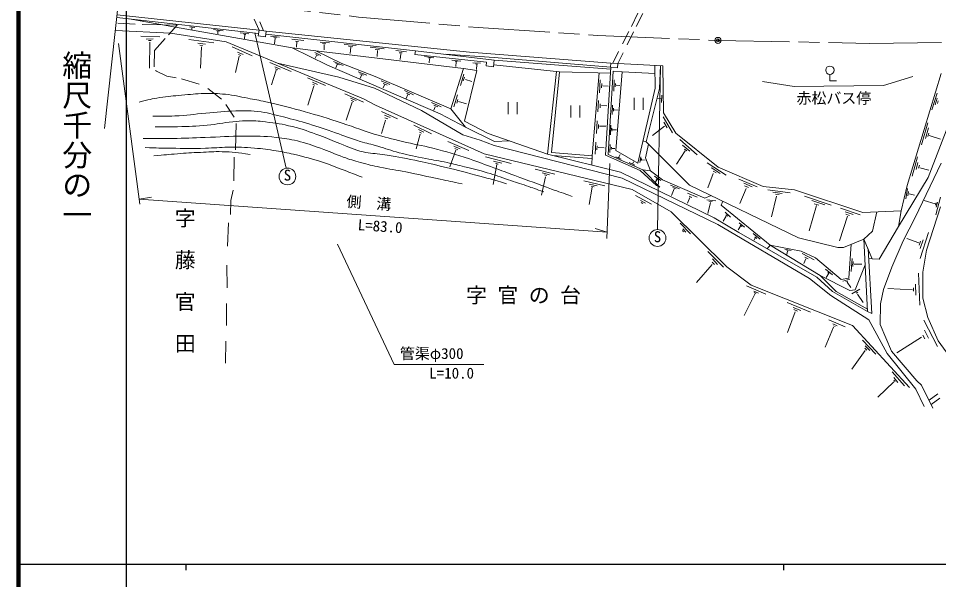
# Model space of a CAD drawing. Units: millimetres, scale not verified. Extents: x 40000 to 680000, y 20000 to 380000.
# Drawn here: x 40000 to 193922, y 202409 to 296352 of the extents above; entities that cross this region are included whole.
import ezdxf
from ezdxf.enums import TextEntityAlignment as Align

# ---------------------------------------------------------------- set-up
doc = ezdxf.new("R2010")
doc.units = ezdxf.units.MM
doc.header["$LTSCALE"] = 1000
doc.header["$PDMODE"] = 32
doc.header["$PDSIZE"] = 500
doc.linetypes.add('CHAIN', pattern=[18.5, 12, -1.5, 3.5, -1.5])
for name, color, linetype, lineweight in [('M-BGD', 7, 'Continuous', 13), ('M-BMK', 2, 'CHAIN', 13), ('M-BMK-SRVR', 3, 'Continuous', 13), ('M-STR-HTXT', 7, 'Continuous', 13), ('M-TTL', 2, 'Continuous', 140), ('M-TTL-BAND', 7, 'Continuous', 25)]:
    doc.layers.add(name, color=color, linetype=linetype, lineweight=lineweight)
doc.styles.add('@ＭＳ ゴシック', font='')
doc.styles.add('ＭＳ ゴシック', font='')
doc.styles.get('@ＭＳ ゴシック').set_extended_font_data('@MS Gothic')
doc.styles.get('ＭＳ ゴシック').set_extended_font_data('MS Gothic')

msp = doc.modelspace()

# ---------------------------------------------------------------- linework, layer by layer
at = {"layer": 'M-BGD'}
for p, q in [((142526, 295015), (143629, 297199)), ((143340, 294969), (144445, 297196)), ((80177, 293836), (56463, 296496)), ((56510, 296920), (80246, 294371)), ((59530, 295379), (56648, 295535)), ((66265, 294879), (58511, 296266)), ((79443, 296215), (80246, 294371)), ((80361, 295789), (80997, 294275)), ((65432, 293866), (56224, 294327)), ((64169, 295270), (60689, 295322)), ((66576, 295220), (64169, 295270)), ((66576, 295220), (65125, 293625)), ((66265, 294879), (85795, 291432)), ((68614, 294951), (69493, 294833)), ((69036, 294791), (68995, 294500)), ((72648, 294466), (74260, 294281)), ((73190, 294247), (73639, 294204)), ((73386, 294164), (73346, 293792)), ((80123, 293406), (80246, 294371)), ((80246, 294371), (81453, 294217)), ((81453, 294217), (81330, 293252)), ((81453, 294217), (115457, 290697)), ((141037, 292067), (142106, 294184)), ((141816, 291899), (142899, 294080)), ((60454, 293354), (63648, 293276)), ((61389, 292902), (62526, 292918)), ((61763, 292638), (62214, 292638)), ((64533, 292970), (62757, 290976)), ((74778, 292441), (65432, 293866)), ((68522, 292832), (72676, 292281)), ((77078, 293960), (78559, 293789)), ((77705, 293701), (78029, 293669)), ((77876, 293632), (77793, 292944)), ((84816, 271281), (79524, 293909)), ((81330, 293252), (80123, 293406)), ((81388, 293708), (106413, 290940)), ((82167, 293384), (83662, 293218)), ((82748, 293144), (83182, 293084)), ((82974, 293038), (82822, 292092)), ((85721, 292867), (87770, 292636)), ((86376, 292534), (86866, 292488)), ((86568, 292462), (86519, 291537)), ((61965, 292373), (61934, 288042)), ((62757, 290976), (62710, 288219)), ((70038, 292198), (71305, 292022)), ((70339, 291845), (70838, 291773)), ((70620, 291565), (70485, 288039)), ((83354, 288834), (74778, 292441)), ((75737, 291564), (79081, 290068)), ((91715, 288548), (85795, 291432)), ((85795, 291432), (89728, 290947)), ((89728, 290947), (94108, 288825)), ((114431, 287944), (89728, 290947)), ((90453, 292381), (92011, 292235)), ((90861, 292125), (91436, 292076)), ((91152, 291972), (91131, 291072)), ((94496, 291993), (96497, 291792)), ((95230, 291675), (95923, 291612)), ((95590, 291543), (95521, 290470)), ((98858, 291522), (101205, 291245)), ((99696, 291155), (100416, 291093)), ((100077, 290989), (100015, 289971)), ((103116, 290968), (104924, 290754)), ((106338, 290331), (106413, 290940)), ((106413, 290940), (119584, 289370)), ((76941, 290027), (76297, 287316)), ((76661, 290712), (77616, 290297)), ((76806, 290318), (77211, 290151)), ((89568, 290624), (90574, 290154)), ((89886, 290144), (89665, 289701)), ((89748, 290311), (90126, 290135)), ((103684, 290608), (104169, 290560)), ((103947, 290428), (103878, 289480)), ((118278, 289001), (106338, 290331)), ((107917, 289951), (109473, 289766)), ((108611, 289723), (108922, 289677)), ((108748, 289558), (108711, 288907)), ((111453, 290339), (119568, 289788)), ((115457, 290697), (139116, 288873)), ((119568, 289788), (139093, 288162)), ((139411, 288850), (140405, 290817)), ((140271, 288784), (141175, 290607)), ((82037, 288943), (85603, 287448)), ((82875, 288230), (83761, 287877)), ((82958, 287884), (83394, 287739)), ((93574, 286529), (83354, 288834)), ((97739, 282882), (83354, 288834)), ((110559, 280356), (91715, 288548)), ((92725, 289147), (94318, 288460)), ((93330, 288607), (93099, 288095)), ((93122, 288801), (93671, 288556)), ((94108, 288825), (99655, 286629)), ((114431, 287944), (112325, 281240)), ((112501, 289362), (114006, 289215)), ((113052, 289169), (113400, 289135)), ((113234, 289079), (113169, 288325)), ((116674, 287612), (114431, 287944)), ((116034, 288939), (117294, 288838)), ((116468, 288718), (116805, 288695)), ((116666, 288625), (116602, 287794)), ((118227, 288433), (118278, 289001)), ((119492, 288248), (118227, 288433)), ((119584, 289370), (119492, 288248)), ((119518, 288573), (130527, 287415)), ((139076, 287868), (119584, 289370)), ((138195, 273458), (139093, 288162)), ((139061, 288165), (139116, 288873)), ((140216, 288076), (139061, 288165)), ((139116, 288873), (140271, 288784)), ((140271, 288784), (140216, 288076)), ((140271, 288784), (147768, 288428)), ((146481, 288489), (146494, 284666)), ((146926, 260988), (147394, 288446)), ((147247, 284624), (147394, 288446)), ((147768, 288428), (147882, 280559)), ((62913, 287642), (63115, 287502)), ((63115, 287502), (64844, 286661)), ((64844, 286661), (66387, 286427)), ((83124, 287662), (82363, 285232)), ((88351, 286379), (91373, 285133)), ((99556, 284675), (93574, 286529)), ((96834, 287433), (98281, 286845)), ((97131, 287066), (97727, 286831)), ((97408, 286865), (97187, 286311)), ((112325, 281240), (99655, 286629)), ((114512, 287015), (113923, 285124)), ((114620, 286528), (114422, 285877)), ((114624, 279172), (116674, 287612)), ((128480, 273610), (130000, 287470)), ((130527, 287415), (129188, 273926)), ((130527, 287415), (139032, 287158)), ((137130, 287215), (135959, 273365)), ((139476, 287513), (138647, 273565)), ((141020, 287423), (139476, 287513)), ((139914, 274213), (141020, 287423)), ((141020, 287423), (146486, 287132)), ((175750, 286971), (175750, 285922)), ((184679, 285094), (189633, 286637)), ((194350, 287107), (188652, 268406)), ((67275, 286225), (70219, 285321)), ((89390, 284998), (88424, 281840)), ((89182, 285683), (90044, 285288)), ((89234, 285299), (89608, 285153)), ((100654, 285893), (102122, 285262)), ((101249, 285242), (101021, 284715)), ((101028, 285470), (101658, 285186)), ((114777, 286135), (115871, 285812)), ((137334, 286086), (137209, 283891)), ((137590, 285476), (137556, 284749)), ((137750, 285082), (138670, 285019)), ((139669, 286070), (139600, 284145)), ((139870, 285426), (139847, 284881)), ((139990, 285177), (140618, 285140)), ((164473, 285780), (169770, 284939)), ((169770, 284939), (184679, 285094)), ((175750, 285922), (176850, 285922)), ((71699, 284620), (73958, 282844)), ((94603, 283699), (97750, 282349)), ((99556, 284675), (107419, 280910)), ((104594, 284265), (106075, 283568)), ((105138, 283592), (104871, 282922)), ((104926, 283813), (105457, 283568)), ((113458, 283565), (112855, 281529)), ((146494, 284666), (143601, 272118)), ((145011, 275669), (147247, 284624)), ((147620, 283481), (147560, 282263)), ((193668, 283853), (192806, 281018)), ((74674, 281941), (76092, 279806)), ((95808, 282308), (94842, 279306)), ((95569, 283003), (96504, 282598)), ((95642, 282630), (96099, 282432)), ((99749, 281838), (97739, 282882)), ((117904, 273702), (99749, 281838)), ((109116, 282296), (110729, 281562)), ((109504, 281852), (110141, 281569)), ((113499, 282801), (113329, 282155)), ((113601, 282427), (114939, 282058)), ((121911, 282323), (121911, 280323)), ((123411, 280323), (123411, 282323)), ((132401, 281771), (132401, 279771)), ((133901, 279771), (133901, 281771)), ((137054, 282580), (136929, 280683)), ((137338, 282068), (137317, 281362)), ((137538, 281756), (138452, 281715)), ((139361, 281834), (139320, 280248)), ((143024, 283054), (143024, 281054)), ((144524, 281054), (144524, 283054)), ((147505, 282881), (146946, 282923)), ((193685, 282980), (193339, 281872)), ((193851, 282546), (193731, 282103)), ((100740, 280789), (103409, 279553)), ((101238, 280145), (102173, 279750)), ((107419, 280910), (114326, 276865)), ((109691, 281569), (109490, 280980)), ((114766, 278166), (110559, 280356)), ((112325, 281240), (114766, 278166)), ((139570, 281345), (139546, 280847)), ((139656, 281053), (140318, 281016)), ((147882, 280559), (149980, 277156)), ((76450, 278747), (76326, 274369)), ((101405, 279314), (100740, 277091)), ((101290, 279698), (101810, 279522)), ((118581, 277074), (114624, 279172)), ((136797, 279193), (136707, 277102)), ((147853, 279870), (149417, 277190)), ((147936, 278991), (148510, 278056)), ((192123, 278842), (191063, 275186)), ((192193, 269704), (195745, 278993)), ((106161, 278462), (109111, 277039)), ((106909, 277746), (107802, 277320)), ((107086, 277299), (107428, 277154)), ((114766, 278166), (119657, 275719)), ((128480, 273610), (118581, 277074)), ((137053, 278577), (137039, 277933)), ((137226, 278314), (138265, 278286)), ((139114, 278465), (139052, 276880)), ((139287, 277987), (139265, 277498)), ((139364, 277722), (140025, 277673)), ((148047, 278298), (146066, 276768)), ((149980, 277156), (157068, 271423)), ((192255, 278059), (191711, 276268)), ((192265, 277135), (192099, 276568)), ((107200, 276956), (106514, 274526)), ((111808, 275755), (115360, 274212)), ((114326, 276865), (117244, 275951)), ((117244, 275951), (119589, 275072)), ((119657, 275719), (122119, 275836)), ((136575, 275610), (136464, 273634)), ((145011, 275669), (144463, 275856)), ((152241, 268433), (145011, 275669)), ((150624, 276100), (153553, 273517)), ((192362, 276725), (194217, 276124)), ((113150, 274289), (112189, 271497)), ((112831, 274946), (112956, 274898)), ((112956, 274898), (113897, 274517)), ((112983, 274545), (113503, 274330)), ((119589, 275072), (140987, 269607)), ((136792, 275047), (136760, 274331)), ((136967, 274724), (137969, 274678)), ((139004, 275234), (138953, 273914)), ((139184, 274805), (139179, 274431)), ((139304, 274588), (139756, 274574)), ((143601, 272118), (139914, 274213)), ((144888, 272988), (145379, 275301)), ((151524, 274189), (150056, 271946)), ((151102, 275144), (152334, 274127)), ((151434, 274459), (151808, 274161)), ((76108, 273139), (76014, 269162)), ((142638, 267705), (117904, 273702)), ((118156, 273179), (122409, 272042)), ((119490, 272478), (120840, 272115)), ((140696, 270593), (128480, 273610)), ((129188, 273926), (135959, 273365)), ((135940, 272886), (129407, 273381)), ((135959, 273365), (135895, 271779)), ((144018, 270882), (138195, 273458)), ((138647, 273565), (144442, 271016)), ((139930, 273180), (140798, 272788)), ((140346, 273139), (140530, 273056)), ((140452, 273143), (140673, 273577)), ((144099, 273153), (143933, 272230)), ((144205, 272894), (144150, 272548)), ((144284, 272691), (144838, 272645)), ((145714, 270854), (144888, 272988)), ((190375, 273199), (189482, 269969)), ((120020, 271872), (119427, 268546)), ((119826, 272094), (120251, 271969)), ((126463, 271107), (129731, 270262)), ((142169, 272206), (143101, 271768)), ((142769, 272059), (142912, 272322)), ((144442, 271016), (147317, 268098)), ((145714, 270854), (144442, 271016)), ((155195, 272158), (158373, 270123)), ((155870, 271338), (156026, 271265)), ((156026, 271265), (157395, 270405)), ((157068, 271423), (164577, 268230)), ((189988, 263031), (194360, 272091)), ((190471, 272256), (190157, 271065)), ((190716, 271776), (190545, 271259)), ((190803, 271338), (192262, 270936)), ((128145, 269833), (127474, 266738)), ((127626, 270504), (128859, 270179)), ((127979, 270151), (128415, 270026)), ((156400, 262965), (140696, 270593)), ((140987, 269607), (157015, 261859)), ((146749, 268374), (144018, 270882)), ((147739, 269343), (145714, 270854)), ((146392, 269923), (147472, 269217)), ((146669, 269522), (146953, 269342)), ((156213, 270414), (155341, 267983)), ((156213, 270798), (156327, 270725)), ((156327, 270725), (156722, 270517)), ((160528, 269442), (163561, 268155)), ((187237, 261524), (192193, 269704)), ((134559, 269142), (138111, 268332)), ((135447, 268607), (136809, 268303)), ((135983, 268090), (135470, 265216)), ((135789, 268266), (136324, 268137)), ((146766, 269342), (146558, 269016)), ((147317, 268098), (146749, 268374)), ((154806, 266274), (147739, 269343)), ((149092, 268462), (150581, 267805)), ((149681, 267832), (149240, 266724)), ((149480, 268040), (150027, 267818)), ((170476, 259636), (152241, 268433)), ((161723, 267905), (160694, 265340)), ((161328, 268747), (162740, 268165)), ((161473, 268331), (162107, 268051)), ((164577, 268230), (169796, 267653)), ((188652, 268406), (187687, 264141)), ((188429, 266174), (188743, 267859)), ((75921, 267573), (75523, 265867)), ((149196, 263986), (142638, 267705)), ((143247, 266704), (145885, 265239)), ((151901, 267096), (153531, 266401)), ((152337, 266359), (151901, 265435)), ((152202, 266619), (152669, 266390)), ((155861, 266686), (154806, 266274)), ((165376, 267628), (169104, 267171)), ((166830, 266599), (165957, 263110)), ((166196, 267254), (167764, 267056)), ((166622, 266942), (167266, 266859)), ((169796, 267653), (181262, 263883)), ((171503, 266610), (175959, 265114)), ((188900, 267370), (188790, 266668)), ((189002, 266982), (189874, 266751)), ((194252, 266450), (193462, 263493)), ((75523, 265867), (75477, 263507)), ((144037, 265862), (144868, 265395)), ((144172, 265520), (144473, 265385)), ((155127, 265985), (156658, 265833)), ((155771, 265556), (155328, 263686)), ((155501, 265764), (156048, 265687)), ((157559, 265100), (157810, 265746)), ((165765, 258403), (157559, 265100)), ((173487, 265010), (172272, 260773)), ((172708, 265841), (174889, 265156)), ((173082, 265332), (173913, 265062)), ((193338, 265328), (191524, 265873)), ((191893, 257579), (194217, 264790)), ((193495, 265485), (193402, 265106)), ((193744, 265605), (193522, 264765)), ((158493, 254781), (149196, 263986)), ((158380, 263238), (157874, 262421)), ((158221, 263889), (159141, 263100)), ((158318, 263460), (158643, 263224)), ((178659, 263240), (177330, 259137)), ((177506, 264590), (180799, 263489)), ((178275, 263987), (179635, 263551)), ((178420, 263572), (179023, 263364)), ((181262, 263883), (187687, 264141)), ((183614, 263978), (182855, 260716)), ((187687, 264141), (187237, 261524)), ((75126, 262152), (74963, 258226)), ((150677, 262059), (152421, 260266)), ((160512, 260504), (156400, 262965)), ((157015, 261859), (172343, 252826)), ((160547, 262158), (161468, 261403)), ((160727, 261748), (161004, 261528)), ((187978, 259136), (189988, 263031)), ((151071, 260834), (151272, 260605)), ((151127, 261139), (151667, 260557)), ((160775, 261556), (160395, 260939)), ((173565, 253062), (160512, 260504)), ((162884, 260343), (164058, 259398)), ((182855, 260716), (181407, 259420)), ((187237, 261524), (183960, 256022)), ((192215, 260490), (190834, 256170)), ((163247, 259604), (163053, 259249)), ((163168, 259807), (163542, 259512)), ((177065, 257998), (170476, 259636)), ((181407, 259420), (178021, 257998)), ((182810, 256124), (181407, 259420)), ((181407, 259420), (182057, 247308)), ((186078, 254688), (187978, 259136)), ((190634, 258788), (188617, 259480)), ((190879, 259061), (190699, 258419)), ((191331, 259268), (190865, 257847)), ((155330, 257312), (157961, 254687)), ((165765, 258403), (165271, 257790)), ((170924, 257397), (165765, 258403)), ((174096, 253323), (165765, 258403)), ((168221, 257720), (169259, 257489)), ((168650, 257401), (168511, 256852)), ((168530, 257494), (168784, 257434)), ((173354, 256244), (170924, 257397)), ((178021, 257998), (177065, 257998)), ((178883, 252868), (179299, 258535)), ((182730, 246981), (182116, 257754)), ((191258, 253857), (191893, 257579)), ((156050, 255532), (156437, 255158)), ((156084, 256114), (156957, 255138)), ((171117, 256992), (173083, 255953)), ((171726, 256078), (171394, 255316)), ((171546, 256376), (172114, 256078)), ((177646, 252638), (173354, 256244)), ((179462, 256165), (179317, 254005)), ((179642, 255636), (179596, 254800)), ((182810, 256124), (182207, 256155)), ((183960, 256022), (182810, 256124)), ((74892, 255071), (74916, 251239)), ((156057, 255151), (153440, 252127)), ((162594, 251720), (158493, 254781)), ((175015, 254375), (176199, 253447)), ((179794, 255229), (181096, 255206)), ((179974, 250907), (181639, 255088)), ((184722, 250996), (186078, 254688)), ((172343, 252826), (175885, 249981)), ((176175, 250623), (173565, 253062)), ((179074, 250803), (174096, 253323)), ((174096, 253323), (176782, 250644)), ((175486, 253599), (175133, 252990)), ((175389, 253821), (175638, 253627)), ((177646, 252638), (178883, 252868)), ((177892, 252369), (179101, 252683)), ((190580, 253718), (190778, 248359)), ((191305, 249521), (191258, 253857)), ((161810, 251558), (165009, 250167)), ((179507, 244917), (162594, 251720)), ((178404, 252286), (178746, 252378)), ((178616, 252189), (179254, 251315)), ((179974, 250907), (179074, 250803)), ((179427, 250220), (180767, 251051)), ((184177, 248550), (184722, 250996)), ((189542, 250935), (185426, 251137)), ((189729, 251277), (189708, 250665)), ((190082, 251859), (190103, 250010)), ((163181, 250187), (161381, 246604)), ((163036, 250686), (163783, 250354)), ((163046, 250447), (163378, 250291)), ((175885, 249981), (182280, 245894)), ((182057, 247308), (176175, 250623)), ((176782, 250644), (182036, 247695)), ((180123, 250355), (180424, 250511)), ((180362, 250210), (181286, 248777)), ((192115, 246297), (191305, 249521)), ((74822, 248622), (74822, 244930)), ((168614, 248781), (172519, 247151)), ((169621, 247961), (170899, 247442)), ((184130, 245138), (184177, 248550)), ((169943, 247255), (168624, 243786)), ((169704, 247597), (170317, 247348)), ((182730, 246981), (182057, 247308)), ((193860, 242386), (192115, 246297)), ((175581, 245886), (178292, 244734)), ((176223, 245206), (176971, 244895)), ((176327, 244895), (176625, 244784)), ((189062, 234561), (179507, 244917)), ((182280, 245894), (185342, 240284)), ((186043, 240658), (184130, 245138)), ((191476, 245819), (193740, 241415)), ((176369, 244673), (174959, 241310)), ((191268, 243316), (191600, 242724)), ((191590, 244167), (192244, 242817)), ((74682, 242336), (74659, 238644)), ((181201, 242517), (183413, 240139)), ((191081, 242973), (186927, 240356)), ((196228, 239084), (193860, 242386)), ((181616, 240772), (179394, 237657)), ((181595, 241167), (181938, 240793)), ((181658, 241562), (182426, 240752)), ((190132, 234264), (185342, 240284)), ((190303, 235668), (186043, 240658)), ((186129, 237192), (188206, 234824)), ((186409, 235509), (183740, 232923)), ((186440, 235779), (186638, 235561)), ((186451, 236216), (187115, 235416)), ((191087, 234970), (190303, 235668)), ((190132, 234264), (191513, 231408)), ((192977, 231086), (191087, 234970)), ((192325, 232427), (193790, 233529)), ((192681, 231694), (194112, 232802))]:
    msp.add_line(p, q, dxfattribs=at)
for centre, radius in [((175738, 287672), 700), ((85004, 269896), 1398), ((146902, 259590), 1398)]:
    msp.add_circle(centre, radius, dxfattribs=at)
for points, knots in [([(60205, 282336), (61812, 282754), (62289, 282874), (63648, 283100), (65067, 283335), (65877, 283357), (67309, 283489), (68792, 283626), (69621, 283753), (71110, 283785), (72486, 283814), (73262, 283782), (74631, 283645), (76106, 283497), (76912, 283259), (78370, 282990), (79541, 282775), (80199, 282658), (81361, 282398), (83608, 281897), (84860, 281583), (87078, 280965), (89519, 280286), (90880, 279879), (93294, 279111), (95744, 278333), (97064, 277734), (99526, 276993), (101346, 276445), (102382, 276191), (104230, 275746), (106204, 275271), (107341, 275140), (109309, 274640), (111727, 274026), (113061, 273597), (115431, 272818), (117048, 272286), (117929, 271918), (119529, 271338), (120898, 270841), (121666, 270562), (123034, 270060), (125434, 269180), (126765, 268650), (129172, 267786), (130527, 267299), (130957, 267144), (132646, 266555)], [0, 0, 0, 0, 1, 1, 1, 2, 2, 2, 3, 3, 3, 4, 4, 4, 5, 5, 5, 6, 6, 6, 7, 7, 7, 8, 8, 8, 9, 9, 9, 10, 10, 10, 11, 11, 11, 12, 12, 12, 13, 13, 13, 14, 14, 14, 15, 15, 15, 16, 16, 16, 16]), ([(62485, 279989), (64241, 279967), (64733, 279974), (66172, 280031), (68199, 280109), (69324, 280311), (71344, 280477), (73297, 280638), (74386, 280835), (76345, 280867), (78001, 280893), (78940, 280912), (80583, 280695), (82072, 280498), (82879, 280217), (84337, 279854), (86009, 279438), (86941, 279186), (88590, 278686), (90332, 278157), (91292, 277810), (93014, 277221), (94631, 276668), (95510, 276279), (97143, 275772), (98287, 275417), (98951, 275295), (100103, 274962), (101502, 274558), (102260, 274238), (103670, 273872), (105399, 273422), (106391, 273264), (108141, 272906), (109525, 272623), (110312, 272519), (111693, 272220), (112843, 271972), (113481, 271805), (114622, 271519), (116105, 271148), (116941, 270957), (118407, 270522), (119815, 270105), (120582, 269803), (121975, 269338), (123156, 268945), (123821, 268733), (124997, 268326), (126127, 267935), (126486, 267804), (127879, 267298)], [0, 0, 0, 0, 1, 1, 1, 2, 2, 2, 3, 3, 3, 4, 4, 4, 5, 5, 5, 6, 6, 6, 7, 7, 7, 8, 8, 8, 9, 9, 9, 10, 10, 10, 11, 11, 11, 12, 12, 12, 13, 13, 13, 14, 14, 14, 15, 15, 15, 16, 16, 16, 17, 17, 17, 17]), ([(62889, 278227), (64680, 278191), (65168, 278190), (66628, 278217), (68565, 278253), (69652, 278304), (71582, 278477), (73257, 278626), (74178, 278871), (75851, 279045), (76712, 279135), (77197, 279189), (78063, 279201), (79342, 279218), (80064, 279185), (81334, 279030), (83101, 278813), (84094, 278666), (85821, 278235), (87645, 277779), (88633, 277394), (90401, 276755), (91741, 276271), (92447, 275885), (93782, 275384), (95286, 274820), (96093, 274365), (97661, 274013), (98908, 273733), (99638, 273758), (100901, 273561), (103032, 273229), (104222, 273013), (106338, 272596), (108077, 272252), (109038, 271996), (110762, 271583), (113008, 271045), (114264, 270732), (116495, 270134), (118516, 269593), (119165, 269407), (121652, 268685)], [0, 0, 0, 0, 1, 1, 1, 2, 2, 2, 3, 3, 3, 4, 4, 4, 5, 5, 5, 6, 6, 6, 7, 7, 7, 8, 8, 8, 9, 9, 9, 10, 10, 10, 11, 11, 11, 12, 12, 12, 13, 13, 13, 14, 14, 14, 14]), ([(60854, 276253), (63245, 276228), (63873, 276225), (65808, 276253), (67926, 276284), (69112, 276355), (71229, 276424), (73767, 276507), (75186, 276654), (77725, 276642), (79831, 276632), (81017, 276649), (83112, 276432), (84511, 276287), (85293, 276157), (86664, 275840), (88205, 275484), (89034, 275148), (90527, 274625), (92038, 274095), (92832, 273658), (94344, 273129), (95463, 272738), (96098, 272541), (97241, 272226), (98496, 271880), (99209, 271719), (100482, 271447), (102151, 271089), (103107, 270999), (104782, 270668), (107041, 270221), (108292, 269900), (110546, 269421), (111993, 269114), (112448, 269018), (114253, 268643)], [0, 0, 0, 0, 1, 1, 1, 2, 2, 2, 3, 3, 3, 4, 4, 4, 5, 5, 5, 6, 6, 6, 7, 7, 7, 8, 8, 8, 9, 9, 9, 10, 10, 10, 11, 11, 11, 12, 12, 12, 12]), ([(61193, 274726), (63287, 274656), (63831, 274643), (65523, 274617), (67775, 274582), (69037, 274559), (71287, 274617), (72767, 274655), (73593, 274770), (75073, 274788), (76808, 274810), (77783, 274772), (79513, 274633), (80925, 274519), (81712, 274402), (83112, 274181), (84263, 273999), (84904, 273865), (86040, 273604), (87947, 273166), (89006, 272874), (90870, 272280), (92317, 271819), (93096, 271468), (94515, 270925), (95687, 270477), (96059, 270331), (97506, 269756)], [0, 0, 0, 0, 1, 1, 1, 2, 2, 2, 3, 3, 3, 4, 4, 4, 5, 5, 5, 6, 6, 6, 7, 7, 7, 8, 8, 8, 9, 9, 9, 9]), ([(62665, 273340), (64573, 273525), (65070, 273573), (66614, 273690), (68110, 273803), (68948, 273860), (70446, 273931), (71857, 273999), (72648, 274070), (74060, 274041), (75901, 274002), (76564, 273883), (78750, 273573)], [0, 0, 0, 0, 1, 1, 1, 2, 2, 2, 3, 3, 3, 4, 4, 4, 4])]:
    msp.add_open_spline(points, degree=3, knots=knots, dxfattribs=at)
at = {"layer": 'M-BMK'}
for points in [[(57016, 301500), (76923, 298812), (96887, 296583), (116897, 294815), (136942, 293509), (157012, 292666)], [(157012, 292666), (182390, 292176), (207771, 292414), (233136, 293378)]]:
    msp.add_lwpolyline(points, dxfattribs=at)
at = {"layer": 'M-BMK-SRVR'}
msp.add_line((54415, 277943), (57016, 301500), dxfattribs=at)
msp.add_circle((157012, 292666), 500, dxfattribs=at)
msp.add_point((157012, 292666), dxfattribs=at)
at = {"layer": 'M-STR-HTXT'}
for p, q in [((56760, 292169), (60318, 265266)), ((138414, 259518), (138947, 272068)), ((60212, 266067), (62242, 266425)), ((60212, 266067), (138457, 260548)), ((138457, 260548), (136498, 261187)), ((102836, 238399), (93380, 258567)), ((102836, 238399), (117836, 238399))]:
    msp.add_line(p, q, dxfattribs=at)
at = {"layer": 'M-TTL'}
msp.add_line((40000, 380000), (40000, 20000), dxfattribs=at)
at = {"layer": 'M-TTL-BAND'}
for p, q in [((58000, 370000), (58000, 20000)), ((40000, 205000), (592000, 205000)), ((68000, 205000), (68000, 204000)), ((168000, 205000), (168000, 204000))]:
    msp.add_line(p, q, dxfattribs=at)

# ---------------------------------------------------------------- texts
at = {"layer": 'M-BGD', "style": 'ＭＳ ゴシック'}
for s, p in [('赤松バス停', (170157, 281530)), ('S', (84379, 268646)), ('S', (146277, 258340))]:
    msp.add_text(s, height=1833, dxfattribs=at).set_placement(p, align=Align.BOTTOM_LEFT)
at = {"layer": 'M-BGD', "style": '@ＭＳ ゴシック'}
msp.add_text('字\u3000藤\u3000官\u3000田', height=2566, rotation=270, dxfattribs=at).set_placement((65814, 252466), align=Align.BOTTOM_CENTER)
at = {"layer": 'M-BGD', "style": 'ＭＳ ゴシック'}
msp.add_text('字 官 の 台', height=2566, dxfattribs=at).set_placement((124490, 247971), align=Align.BOTTOM_CENTER)
at = {"layer": 'M-STR-HTXT', "style": 'ＭＳ ゴシック'}
for s, p in [('側\u3000溝', (94791, 264271)), ('L=83.0', (96681, 260371))]:
    msp.add_text(s, height=1833, rotation=355.965, dxfattribs=at).set_placement(p, align=Align.BOTTOM_LEFT)
for s, p in [('管渠φ300', (103818, 238792)), ('L=10.0', (108730, 235504))]:
    msp.add_text(s, height=1833, dxfattribs=at).set_placement(p, align=Align.BOTTOM_LEFT)
at = {"layer": 'M-TTL-BAND', "style": '@ＭＳ ゴシック'}
msp.add_text('縮尺千分の一', height=3666, rotation=270, dxfattribs=at).set_placement((49777, 261030), align=Align.MIDDLE_RIGHT)

doc.saveas('drawing.dxf')
